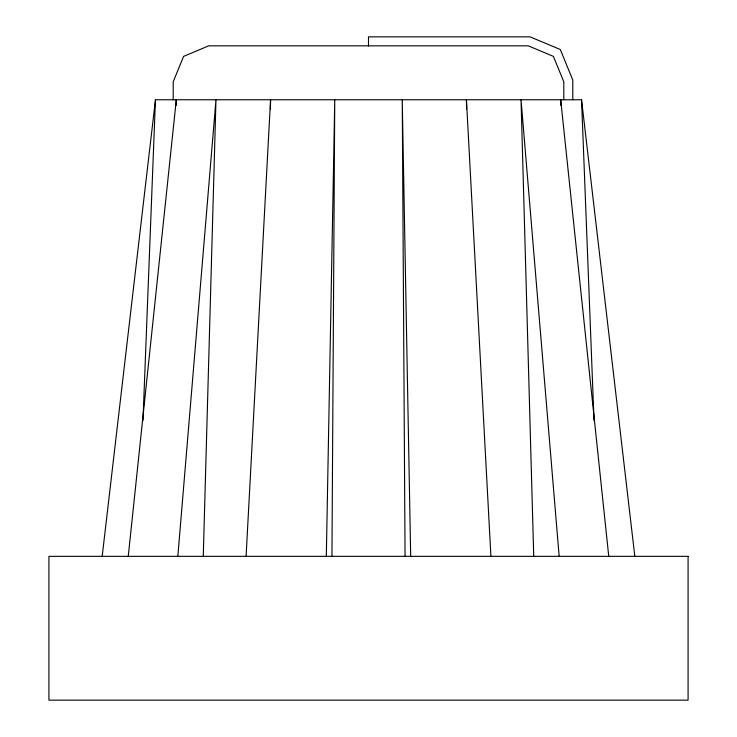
<?xml version="1.0" encoding="UTF-8"?>
<svg xmlns="http://www.w3.org/2000/svg" width="737" height="737" viewBox="0 0 737 737"><rect width="100%" height="100%" fill="white"/><g stroke="black" fill="none" stroke-linecap="round" stroke-linejoin="round"><path stroke-width="1.11" d="M331.945 556.343L334.755 99.762L326.316 556.343M270.405 108.965L270.571 99.762L246.084 556.343M203.265 556.343L215.969 99.762L177.838 556.343M176.106 105.511L176.3 99.762L128.256 556.343M142.969 420.634L155.452 99.762L581.548 99.762L634.815 556.343M102.185 556.343L155.452 99.762M608.744 556.343L560.7 99.762L560.894 105.511M559.162 556.343L521.031 99.762L533.735 556.343M490.916 556.343L466.429 99.762L466.595 108.965M581.548 99.762L594.031 420.634M410.684 556.343L402.245 99.762L405.055 556.343M572.787 99.762L572.787 80.02L560.304 49.517L530.096 36.85L368.5 36.85L368.5 45.998M563.796 99.762L563.796 81.789L553.395 56.371L528.291 45.841L208.709 45.841L183.605 56.371L173.204 81.789L173.204 99.762M688.082 556.343L48.918 556.343L48.918 700.15L688.082 700.15L688.082 556.343"/></g></svg>
